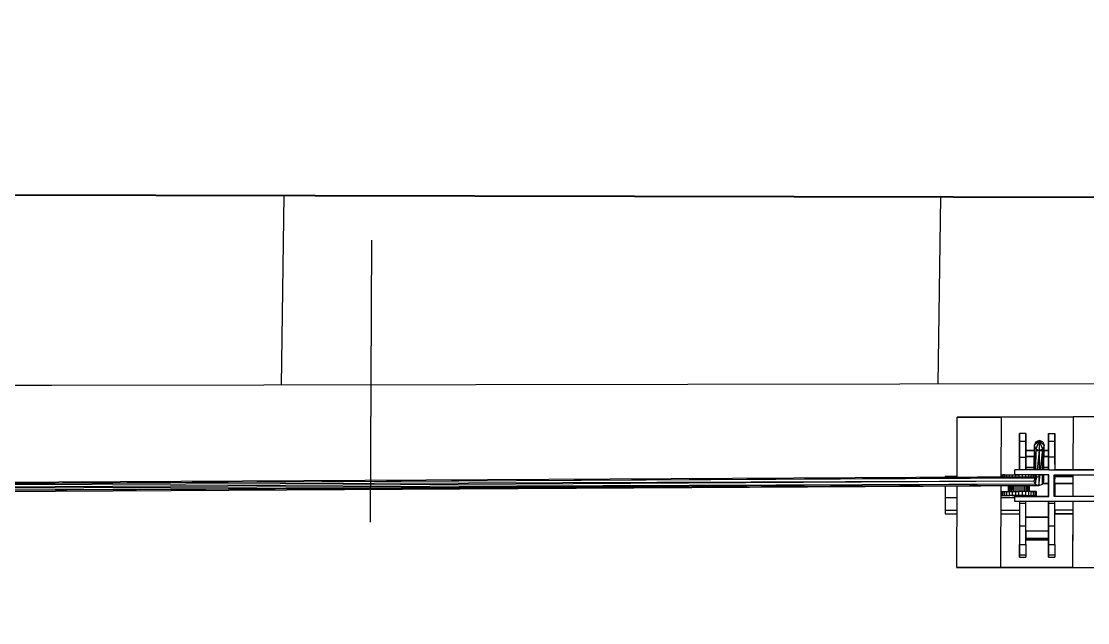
# Model space of a CAD drawing. Header units: millimetres. Extents: x -4997 to -4876, y -8737 to -8661.
# Drawn here: x -4914.906 to -4912.506, y -8694.118 to -8692.764 of the extents above; entities that cross this region are included whole.
import ezdxf

# ---------------------------------------------------------------- set-up
doc = ezdxf.new("R2010")
doc.units = ezdxf.units.MM
doc.header["$LTSCALE"] = 0.1
doc.linetypes.add('HIDDEN', pattern=[9.525, 6.35, -3.175])
for name, color, linetype in [('cobertura nova', 4, 'Continuous'), ('imagem', 7, 'Continuous'), ('layout cobertura', 251, 'Continuous'), ('visto', 9, 'Continuous')]:
    doc.layers.add(name, color=color, linetype=linetype)
doc.layers.add('coberturas', color=7, linetype='Continuous', lineweight=40)
picture_1 = doc.add_image_def('image1.jpg', size_in_pixel=(1920, 1080))

msp = doc.modelspace()

# ---------------------------------------------------------------- linework, layer by layer
at = {"layer": 'cobertura nova'}
for p, q in [((-4912.7998, -8693.7905), (-4912.7994, -8693.6555)), ((-4912.7994, -8693.6555), (-4912.7007, -8693.6553)), ((-4912.7007, -8693.6554), (-4912.7994, -8693.6557)), ((-4912.7007, -8693.6553), (-4912.7012, -8693.79)), ((-4912.7007, -8693.6553), (-4912.5386, -8693.6551)), ((-4912.5386, -8693.6551), (-4912.7007, -8693.6554)), ((-4912.5386, -8693.6551), (-4912.5391, -8693.7742)), ((-4912.5386, -8693.6551), (-4912.5391, -8693.7742)), ((-4912.4402, -8693.6549), (-4912.5386, -8693.6551)), ((-4912.6594, -8693.692), (-4912.6594, -8693.7106)), ((-4912.6594, -8693.6971), (-4912.6594, -8693.692)), ((-4912.645, -8693.692), (-4912.6594, -8693.692)), ((-4912.6594, -8693.692), (-4912.6594, -8693.6971)), ((-4912.6594, -8693.7106), (-4912.6594, -8693.692)), ((-4912.645, -8693.7106), (-4912.645, -8693.692)), ((-4912.645, -8693.692), (-4912.645, -8693.7106)), ((-4912.5939, -8693.692), (-4912.5794, -8693.692)), ((-4912.5939, -8693.7106), (-4912.5939, -8693.692)), ((-4912.5939, -8693.6971), (-4912.5939, -8693.692)), ((-4912.5939, -8693.692), (-4912.5939, -8693.7106)), ((-4912.5794, -8693.692), (-4912.5794, -8693.7106)), ((-4912.5794, -8693.7106), (-4912.5794, -8693.692)), ((-4912.6594, -8693.7202), (-4912.6594, -8693.6971)), ((-4912.6594, -8693.7106), (-4912.6594, -8693.7453)), ((-4912.645, -8693.7106), (-4912.6594, -8693.7106)), ((-4912.6594, -8693.7453), (-4912.6594, -8693.7106)), ((-4912.6594, -8693.7622), (-4912.6594, -8693.7202)), ((-4912.6594, -8693.7202), (-4912.6594, -8693.7622)), ((-4912.645, -8693.7453), (-4912.645, -8693.7106)), ((-4912.645, -8693.7106), (-4912.645, -8693.7453)), ((-4912.626, -8693.7192), (-4912.6265, -8693.7742)), ((-4912.626, -8693.7192), (-4912.6147, -8693.708)), ((-4912.6227, -8693.7113), (-4912.626, -8693.7192)), ((-4912.626, -8693.7192), (-4912.6227, -8693.7272)), ((-4912.6147, -8693.708), (-4912.6227, -8693.7113)), ((-4912.6147, -8693.708), (-4912.6227, -8693.7272)), ((-4912.6068, -8693.7113), (-4912.6147, -8693.708)), ((-4912.6035, -8693.7192), (-4912.6147, -8693.708)), ((-4912.6147, -8693.708), (-4912.6147, -8693.7305)), ((-4912.6068, -8693.7272), (-4912.6147, -8693.708)), ((-4912.6068, -8693.7113), (-4912.6035, -8693.7192)), ((-4912.6035, -8693.7192), (-4912.6068, -8693.7272)), ((-4912.606, -8693.7742), (-4912.6035, -8693.7192)), ((-4912.604, -8693.7742), (-4912.6035, -8693.7192)), ((-4912.5939, -8693.7202), (-4912.5939, -8693.6971)), ((-4912.5794, -8693.7106), (-4912.5939, -8693.7106)), ((-4912.5939, -8693.7106), (-4912.5939, -8693.7453)), ((-4912.5939, -8693.7453), (-4912.5939, -8693.7106)), ((-4912.5939, -8693.7202), (-4912.5939, -8693.7307)), ((-4912.5939, -8693.7307), (-4912.5939, -8693.7202)), ((-4912.5794, -8693.7202), (-4912.5794, -8693.7106)), ((-4912.5794, -8693.7106), (-4912.5794, -8693.7453)), ((-4912.5794, -8693.7453), (-4912.5794, -8693.7106)), ((-4912.5794, -8693.7202), (-4912.5794, -8693.7202)), ((-4912.5794, -8693.7622), (-4912.5794, -8693.7202)), ((-4912.6261, -8693.7307), (-4912.645, -8693.7307)), ((-4912.645, -8693.7307), (-4912.645, -8693.7307)), ((-4912.645, -8693.7307), (-4912.6261, -8693.7307)), ((-4912.6262, -8693.7441), (-4912.645, -8693.7441)), ((-4912.645, -8693.7441), (-4912.6262, -8693.7441)), ((-4912.6227, -8693.7272), (-4912.6253, -8693.7742)), ((-4912.6227, -8693.7272), (-4912.6231, -8693.7742)), ((-4912.6147, -8693.7305), (-4912.6227, -8693.7272)), ((-4912.6071, -8693.7307), (-4912.6227, -8693.7307)), ((-4912.6227, -8693.7307), (-4912.6071, -8693.7307)), ((-4912.6147, -8693.7305), (-4912.6197, -8693.7742)), ((-4912.6147, -8693.7305), (-4912.6152, -8693.7742)), ((-4912.6068, -8693.7272), (-4912.6147, -8693.7305)), ((-4912.6118, -8693.7742), (-4912.6068, -8693.7272)), ((-4912.6072, -8693.7742), (-4912.6068, -8693.7272)), ((-4912.5939, -8693.7441), (-4912.6037, -8693.7441)), ((-4912.6037, -8693.7441), (-4912.5939, -8693.7441)), ((-4912.5939, -8693.7307), (-4912.6036, -8693.7307)), ((-4912.6036, -8693.7307), (-4912.5939, -8693.7307)), ((-4912.6594, -8693.7453), (-4912.6594, -8693.7742)), ((-4912.6594, -8693.7453), (-4912.645, -8693.7453)), ((-4912.6594, -8693.7742), (-4912.6594, -8693.7453)), ((-4912.6594, -8693.7742), (-4912.6594, -8693.7622)), ((-4912.6594, -8693.7622), (-4912.6594, -8693.7622)), ((-4912.645, -8693.7742), (-4912.645, -8693.7453)), ((-4912.645, -8693.7453), (-4912.645, -8693.7742)), ((-4912.5939, -8693.7453), (-4912.5939, -8693.7742)), ((-4912.5794, -8693.7453), (-4912.5939, -8693.7453)), ((-4912.5939, -8693.7742), (-4912.5939, -8693.7453)), ((-4912.5939, -8693.7453), (-4912.5939, -8693.7692)), ((-4912.5939, -8693.7511), (-4912.5939, -8693.7511)), ((-4912.5939, -8693.7742), (-4912.5939, -8693.7602)), ((-4912.5794, -8693.7453), (-4912.5794, -8693.7742)), ((-4912.6155, -8693.7895), (-4916.0077, -8693.809)), ((-4912.6235, -8693.7924), (-4916.0077, -8693.8118)), ((-4916.0077, -8693.8091), (-4912.6235, -8693.7924)), ((-4912.8261, -8693.7888), (-4912.8261, -8693.7907)), ((-4912.7998, -8693.7888), (-4912.8261, -8693.7888)), ((-4912.6998, -8693.7888), (-4912.7012, -8693.7888)), ((-4912.6998, -8693.7857), (-4912.699, -8693.7857)), ((-4912.6998, -8693.7857), (-4912.6998, -8693.7899)), ((-4912.699, -8693.7857), (-4912.6968, -8693.7857)), ((-4912.699, -8693.7857), (-4912.699, -8693.7899)), ((-4912.6931, -8693.7857), (-4912.6968, -8693.7857)), ((-4912.6968, -8693.7857), (-4912.6968, -8693.7899)), ((-4912.6931, -8693.7857), (-4912.6882, -8693.7857)), ((-4912.6931, -8693.7857), (-4912.6931, -8693.7899)), ((-4912.6882, -8693.7857), (-4912.6822, -8693.7857)), ((-4912.6882, -8693.7857), (-4912.6882, -8693.7899)), ((-4912.6822, -8693.7857), (-4912.6754, -8693.7857)), ((-4912.6822, -8693.7857), (-4912.6822, -8693.7898)), ((-4912.6754, -8693.7857), (-4912.668, -8693.7857)), ((-4912.6754, -8693.7857), (-4912.6754, -8693.7898)), ((-4912.5929, -8693.7742), (-4912.6695, -8693.7742)), ((-4912.6695, -8693.785), (-4912.6695, -8693.7742)), ((-4912.5929, -8693.785), (-4912.6695, -8693.785)), ((-4912.668, -8693.7857), (-4912.6603, -8693.7857)), ((-4912.668, -8693.7857), (-4912.668, -8693.7898)), ((-4912.6526, -8693.7857), (-4912.6603, -8693.7857)), ((-4912.6603, -8693.7857), (-4912.6603, -8693.7897)), ((-4912.6594, -8693.785), (-4912.6594, -8693.7857)), ((-4912.6594, -8693.7857), (-4912.6594, -8693.785)), ((-4912.6594, -8693.7857), (-4912.6594, -8693.785)), ((-4912.6452, -8693.7857), (-4912.6526, -8693.7857)), ((-4912.6526, -8693.7897), (-4912.6526, -8693.7857)), ((-4912.6384, -8693.7857), (-4912.6452, -8693.7857)), ((-4912.6452, -8693.7896), (-4912.6452, -8693.7857)), ((-4912.6265, -8693.7692), (-4912.645, -8693.7692)), ((-4912.645, -8693.7692), (-4912.6265, -8693.7692)), ((-4912.645, -8693.7857), (-4912.645, -8693.785)), ((-4912.645, -8693.785), (-4912.645, -8693.7857)), ((-4912.6325, -8693.7857), (-4912.6384, -8693.7857)), ((-4912.6384, -8693.7896), (-4912.6384, -8693.7857)), ((-4912.6325, -8693.7857), (-4912.6276, -8693.7857)), ((-4912.6325, -8693.7896), (-4912.6325, -8693.7857)), ((-4912.6276, -8693.7857), (-4912.6239, -8693.7857)), ((-4912.6276, -8693.7895), (-4912.6276, -8693.7857)), ((-4912.6235, -8693.7924), (-4912.6268, -8693.7995)), ((-4912.6266, -8693.785), (-4912.6266, -8693.7857)), ((-4912.6259, -8693.785), (-4912.626, -8693.7857)), ((-4912.6217, -8693.7857), (-4912.6239, -8693.7857)), ((-4912.6239, -8693.7895), (-4912.6239, -8693.7857)), ((-4912.6155, -8693.7895), (-4912.6235, -8693.7924)), ((-4912.6232, -8693.785), (-4912.6233, -8693.7857)), ((-4912.6209, -8693.7857), (-4912.6217, -8693.7857)), ((-4912.6217, -8693.7895), (-4912.6217, -8693.7857)), ((-4912.6217, -8693.7948), (-4912.6217, -8693.7917)), ((-4912.621, -8693.785), (-4912.6211, -8693.7857)), ((-4912.6209, -8693.7895), (-4912.6209, -8693.7857)), ((-4912.6209, -8693.7948), (-4912.6209, -8693.7915)), ((-4912.6153, -8693.785), (-4912.6155, -8693.8095)), ((-4912.6155, -8693.8095), (-4912.6129, -8693.785)), ((-4912.6076, -8693.8066), (-4912.6065, -8693.785)), ((-4912.6076, -8693.8066), (-4912.6073, -8693.785)), ((-4912.6043, -8693.7995), (-4912.6041, -8693.785)), ((-4912.5939, -8693.7692), (-4912.604, -8693.7692)), ((-4912.604, -8693.7692), (-4912.5939, -8693.7692)), ((-4912.5939, -8693.7692), (-4912.5939, -8693.7742)), ((-4912.5939, -8693.785), (-4912.5939, -8693.7947)), ((-4912.5939, -8693.7947), (-4912.5939, -8693.785)), ((-4912.5939, -8693.785), (-4912.5939, -8693.7947)), ((-4912.5929, -8693.7742), (-4912.5812, -8693.7742)), ((-4912.5929, -8693.8344), (-4912.5929, -8693.785)), ((-4912.5812, -8693.7742), (-4912.2971, -8693.7742)), ((-4912.2971, -8693.7742), (-4912.5812, -8693.7742)), ((-4912.5812, -8693.7742), (-4912.2971, -8693.7742)), ((-4912.5812, -8693.8344), (-4912.5812, -8693.785)), ((-4912.5812, -8693.785), (-4912.2971, -8693.785)), ((-4912.5812, -8693.785), (-4912.5812, -8693.8344)), ((-4912.5794, -8693.785), (-4912.5794, -8693.7947)), ((-4912.5794, -8693.7888), (-4912.5391, -8693.7888)), ((-4912.5391, -8693.7888), (-4912.5794, -8693.7888)), ((-4912.5391, -8693.785), (-4912.5393, -8693.8344)), ((-4912.5391, -8693.785), (-4912.5391, -8693.7888)), ((-4912.6268, -8693.7995), (-4916.0077, -8693.8121)), ((-4912.6268, -8693.7995), (-4916.0077, -8693.8187)), ((-4912.6235, -8693.8066), (-4916.0077, -8693.819)), ((-4912.6235, -8693.8066), (-4916.0077, -8693.8256)), ((-4912.6155, -8693.8095), (-4916.0077, -8693.8257)), ((-4916.0077, -8693.8285), (-4912.6155, -8693.8095)), ((-4912.8261, -8693.8107), (-4912.8261, -8693.8366)), ((-4912.8003, -8693.9942), (-4912.7998, -8693.8105)), ((-4912.7012, -8693.81), (-4912.7019, -8693.994)), ((-4912.6843, -8693.8099), (-4912.6843, -8693.8227)), ((-4912.6839, -8693.8099), (-4912.6839, -8693.8227)), ((-4912.6825, -8693.8099), (-4912.6825, -8693.8227)), ((-4912.6789, -8693.8098), (-4912.6803, -8693.8227)), ((-4912.6803, -8693.8099), (-4912.6803, -8693.8227)), ((-4912.6773, -8693.8098), (-4912.6773, -8693.8227)), ((-4912.6756, -8693.8098), (-4912.6773, -8693.8227)), ((-4912.6737, -8693.8098), (-4912.6737, -8693.8227)), ((-4912.6695, -8693.8098), (-4912.6695, -8693.8227)), ((-4912.665, -8693.8098), (-4912.665, -8693.8227)), ((-4912.6603, -8693.8097), (-4912.6603, -8693.8227)), ((-4912.6557, -8693.8227), (-4912.6557, -8693.8097)), ((-4912.6512, -8693.8227), (-4912.6512, -8693.8097)), ((-4912.647, -8693.8227), (-4912.647, -8693.8097)), ((-4912.6434, -8693.8227), (-4912.6434, -8693.8096)), ((-4912.6404, -8693.8227), (-4912.6404, -8693.8096)), ((-4912.6382, -8693.8227), (-4912.6382, -8693.8096)), ((-4912.6368, -8693.8227), (-4912.6368, -8693.8096)), ((-4912.6363, -8693.8227), (-4912.6363, -8693.8096)), ((-4912.6268, -8693.7995), (-4912.6235, -8693.8066)), ((-4912.6246, -8693.7948), (-4912.6239, -8693.7948)), ((-4912.6239, -8693.7948), (-4912.6246, -8693.7948)), ((-4912.6239, -8693.7948), (-4912.6239, -8693.7934)), ((-4912.6217, -8693.7948), (-4912.6239, -8693.7948)), ((-4912.6233, -8693.7948), (-4912.6235, -8693.8066)), ((-4912.6221, -8693.7948), (-4912.6235, -8693.8066)), ((-4912.6235, -8693.8066), (-4912.6155, -8693.8095)), ((-4912.6209, -8693.7948), (-4912.6217, -8693.7948)), ((-4912.6155, -8693.8095), (-4912.6076, -8693.8066)), ((-4912.6076, -8693.8066), (-4912.6043, -8693.7995)), ((-4912.6068, -8693.8048), (-4912.5939, -8693.8048)), ((-4912.5939, -8693.8048), (-4912.6068, -8693.8048)), ((-4912.5939, -8693.7947), (-4912.5939, -8693.8344)), ((-4912.5929, -8693.7947), (-4912.5939, -8693.7947)), ((-4912.5939, -8693.8344), (-4912.5939, -8693.7947)), ((-4912.5939, -8693.8048), (-4912.5939, -8693.8344)), ((-4912.5794, -8693.7947), (-4912.5812, -8693.7947)), ((-4912.5794, -8693.8344), (-4912.5794, -8693.7947)), ((-4912.5794, -8693.8051), (-4912.5794, -8693.8051)), ((-4912.5794, -8693.8051), (-4912.5794, -8693.8344)), ((-4912.5794, -8693.8051), (-4912.5794, -8693.8051)), ((-4912.5794, -8693.8051), (-4912.5392, -8693.8051)), ((-4912.5392, -8693.8051), (-4912.5794, -8693.8051)), ((-4912.8261, -8693.8366), (-4912.8261, -8693.865)), ((-4912.8261, -8693.8366), (-4912.7999, -8693.8366)), ((-4912.7013, -8693.8366), (-4912.6695, -8693.8366)), ((-4912.6998, -8693.8227), (-4912.699, -8693.8227)), ((-4912.6998, -8693.8227), (-4912.6998, -8693.8318)), ((-4912.6998, -8693.8318), (-4912.699, -8693.8318)), ((-4912.699, -8693.8227), (-4912.6968, -8693.8227)), ((-4912.699, -8693.8227), (-4912.699, -8693.8318)), ((-4912.699, -8693.8318), (-4912.6806, -8693.8318)), ((-4912.6968, -8693.8227), (-4912.6931, -8693.8227)), ((-4912.6968, -8693.8227), (-4912.6968, -8693.8318)), ((-4912.6931, -8693.8227), (-4912.6882, -8693.8227)), ((-4912.6931, -8693.8227), (-4912.6931, -8693.8318)), ((-4912.6882, -8693.8227), (-4912.6843, -8693.8227)), ((-4912.6882, -8693.8227), (-4912.6882, -8693.8318)), ((-4912.6843, -8693.8227), (-4912.6839, -8693.8227)), ((-4912.6839, -8693.8227), (-4912.6825, -8693.8227)), ((-4912.6825, -8693.8227), (-4912.6803, -8693.8227)), ((-4912.6822, -8693.8227), (-4912.6822, -8693.8318)), ((-4912.6754, -8693.8318), (-4912.6822, -8693.8318)), ((-4912.6803, -8693.8227), (-4912.6773, -8693.8227)), ((-4912.6773, -8693.8227), (-4912.6737, -8693.8227)), ((-4912.6754, -8693.8227), (-4912.6754, -8693.8318)), ((-4912.668, -8693.8318), (-4912.6754, -8693.8318)), ((-4912.6754, -8693.8318), (-4912.6452, -8693.8318)), ((-4912.6737, -8693.8227), (-4912.6695, -8693.8227)), ((-4912.6695, -8693.8227), (-4912.665, -8693.8227)), ((-4912.5929, -8693.8344), (-4912.6695, -8693.8344)), ((-4912.6695, -8693.8452), (-4912.6695, -8693.8344)), ((-4912.6695, -8693.8344), (-4912.5929, -8693.8344)), ((-4912.668, -8693.8227), (-4912.668, -8693.8318)), ((-4912.6526, -8693.8318), (-4912.668, -8693.8318)), ((-4912.668, -8693.8318), (-4912.6452, -8693.8318)), ((-4912.665, -8693.8227), (-4912.6603, -8693.8227)), ((-4912.6557, -8693.8227), (-4912.6603, -8693.8227)), ((-4912.6603, -8693.8318), (-4912.6603, -8693.8227)), ((-4912.6594, -8693.8318), (-4912.6594, -8693.8344)), ((-4912.6512, -8693.8227), (-4912.6557, -8693.8227)), ((-4912.6526, -8693.8318), (-4912.6526, -8693.8227)), ((-4912.6452, -8693.8318), (-4912.6526, -8693.8318)), ((-4912.647, -8693.8227), (-4912.6512, -8693.8227)), ((-4912.6501, -8693.8318), (-4912.6239, -8693.8318)), ((-4912.6434, -8693.8227), (-4912.647, -8693.8227)), ((-4912.6452, -8693.8318), (-4912.6452, -8693.8227)), ((-4912.6452, -8693.8318), (-4912.6384, -8693.8318)), ((-4912.6452, -8693.8318), (-4912.6384, -8693.8318)), ((-4912.645, -8693.8318), (-4912.645, -8693.8344)), ((-4912.645, -8693.8344), (-4912.645, -8693.8318)), ((-4912.6404, -8693.8227), (-4912.6434, -8693.8227)), ((-4912.6382, -8693.8227), (-4912.6404, -8693.8227)), ((-4912.6384, -8693.8318), (-4912.6384, -8693.8227)), ((-4912.6384, -8693.8318), (-4912.6276, -8693.8318)), ((-4912.6368, -8693.8227), (-4912.6382, -8693.8227)), ((-4912.6368, -8693.8227), (-4912.6363, -8693.8227)), ((-4912.6217, -8693.8227), (-4912.6363, -8693.8227)), ((-4912.6239, -8693.8227), (-4912.6363, -8693.8227)), ((-4912.6325, -8693.8227), (-4912.6276, -8693.8227)), ((-4912.6325, -8693.8318), (-4912.6325, -8693.8227)), ((-4912.6276, -8693.8318), (-4912.6276, -8693.8227)), ((-4912.6276, -8693.8318), (-4912.6239, -8693.8318)), ((-4912.6239, -8693.8227), (-4912.6217, -8693.8227)), ((-4912.6239, -8693.8318), (-4912.6239, -8693.8227)), ((-4912.6217, -8693.8318), (-4912.6239, -8693.8318)), ((-4912.6217, -8693.8227), (-4912.6209, -8693.8227)), ((-4912.6217, -8693.8318), (-4912.6217, -8693.8227)), ((-4912.6217, -8693.8318), (-4912.6209, -8693.8318)), ((-4912.6209, -8693.8318), (-4912.6209, -8693.8227)), ((-4912.2971, -8693.8344), (-4912.5812, -8693.8344)), ((-4912.2971, -8693.8452), (-4912.6695, -8693.8452)), ((-4912.6594, -8693.8452), (-4912.6594, -8693.8489)), ((-4912.6594, -8693.8489), (-4912.6594, -8693.9002)), ((-4912.6594, -8693.8489), (-4912.645, -8693.8489)), ((-4912.645, -8693.8489), (-4912.645, -8693.8452)), ((-4912.645, -8693.9002), (-4912.645, -8693.8489)), ((-4912.5939, -8693.8452), (-4912.5939, -8693.8489)), ((-4912.5939, -8693.8489), (-4912.5939, -8693.8452)), ((-4912.5939, -8693.8489), (-4912.5939, -8693.9002)), ((-4912.5939, -8693.8489), (-4912.5794, -8693.8489)), ((-4912.5939, -8693.9002), (-4912.5939, -8693.8489)), ((-4912.5794, -8693.8489), (-4912.5794, -8693.8452)), ((-4912.5794, -8693.9002), (-4912.5794, -8693.8489)), ((-4912.5393, -8693.8452), (-4912.5399, -8693.9938)), ((-4912.8261, -8693.865), (-4912.8261, -8693.8735)), ((-4912.8261, -8693.865), (-4912.8, -8693.865)), ((-4912.8261, -8693.8735), (-4912.8, -8693.8735)), ((-4912.7015, -8693.8735), (-4912.6594, -8693.8735)), ((-4912.7014, -8693.865), (-4912.6594, -8693.865)), ((-4912.5939, -8693.881), (-4912.645, -8693.881)), ((-4912.645, -8693.881), (-4912.5939, -8693.881)), ((-4912.5794, -8693.865), (-4912.5794, -8693.8735)), ((-4912.5394, -8693.865), (-4912.5794, -8693.865)), ((-4912.5794, -8693.8735), (-4912.5794, -8693.865)), ((-4912.5794, -8693.8735), (-4912.5394, -8693.8735)), ((-4912.5394, -8693.8735), (-4912.5794, -8693.8735)), ((-4912.5394, -8693.8735), (-4912.5399, -8693.9938)), ((-4912.6594, -8693.9002), (-4912.6594, -8693.9422)), ((-4912.6594, -8693.9002), (-4912.645, -8693.9002)), ((-4912.645, -8693.9422), (-4912.645, -8693.9002)), ((-4912.645, -8693.9113), (-4912.5939, -8693.9113)), ((-4912.645, -8693.9113), (-4912.645, -8693.9279)), ((-4912.5939, -8693.9002), (-4912.5939, -8693.9422)), ((-4912.5939, -8693.9002), (-4912.5794, -8693.9002)), ((-4912.5939, -8693.9422), (-4912.5939, -8693.9002)), ((-4912.5794, -8693.9422), (-4912.5794, -8693.9002)), ((-4912.645, -8693.9279), (-4912.5939, -8693.9279)), ((-4912.645, -8693.9317), (-4912.645, -8693.9279)), ((-4912.645, -8693.9279), (-4912.645, -8693.9317)), ((-4912.5939, -8693.9317), (-4912.645, -8693.9317)), ((-4912.645, -8693.9317), (-4912.5939, -8693.9317)), ((-4912.6594, -8693.9422), (-4912.6594, -8693.9652)), ((-4912.6594, -8693.9422), (-4912.645, -8693.9422)), ((-4912.6594, -8693.9652), (-4912.6594, -8693.9422)), ((-4912.645, -8693.9422), (-4912.645, -8693.9652)), ((-4912.5939, -8693.9422), (-4912.5939, -8693.9652)), ((-4912.5939, -8693.9422), (-4912.5794, -8693.9422)), ((-4912.5939, -8693.9652), (-4912.5939, -8693.9422)), ((-4912.5794, -8693.9422), (-4912.5794, -8693.9652)), ((-4912.6594, -8693.9652), (-4912.6594, -8693.9704)), ((-4912.6594, -8693.9652), (-4912.645, -8693.9652)), ((-4912.6594, -8693.9704), (-4912.6594, -8693.9652)), ((-4912.6594, -8693.9704), (-4912.645, -8693.9704)), ((-4912.645, -8693.9652), (-4912.645, -8693.9704)), ((-4912.5939, -8693.9652), (-4912.5939, -8693.9704)), ((-4912.5939, -8693.9652), (-4912.5794, -8693.9652)), ((-4912.5939, -8693.9704), (-4912.5939, -8693.9652)), ((-4912.5939, -8693.9704), (-4912.5794, -8693.9704)), ((-4912.5794, -8693.9652), (-4912.5794, -8693.9704)), ((-4912.7019, -8693.994), (-4912.8003, -8693.9942)), ((-4912.7019, -8693.9941), (-4912.8003, -8693.9944)), ((-4912.8003, -8693.9944), (-4912.7019, -8693.9941)), ((-4912.5399, -8693.9938), (-4912.7019, -8693.9941)), ((-4912.7019, -8693.9941), (-4912.5399, -8693.9938)), ((-4912.5399, -8693.9938), (-4912.7019, -8693.994)), ((-4912.5399, -8693.9938), (-4912.4411, -8693.9936))]:
    msp.add_line(p, q, dxfattribs=at)
at = {"layer": 'coberturas'}
msp.add_line((-4918.0004, -8693.1482), (-4898.949, -8693.1897), dxfattribs=at)
at = {"layer": 'layout cobertura', "linetype": 'HIDDEN'}
msp.add_line((-4914.1954, -8709.132), (-4914.1166, -8693.1322), dxfattribs=at)
at = {"layer": 'visto'}
for p, q in [((-4914.3155, -8693.1562), (-4914.3215, -8693.5834)), ((-4912.8369, -8693.1594), (-4912.8428, -8693.5814)), ((-4914.8379, -8693.5841), (-4917.3579, -8693.5877)), ((-4912.3379, -8693.5807), (-4914.8379, -8693.5841))]:
    msp.add_line(p, q, dxfattribs=at)

# ---------------------------------------------------------------- pictures from other files: only their frames are drawn
at = {"layer": 'imagem'}
image = msp.add_image(picture_1, insert=(-4995.0367, -8736.0525), size_in_units=(116.4021, 65.4762), dxfattribs=at)
image.dxf.flags = 7

doc.saveas('drawing.dxf')
